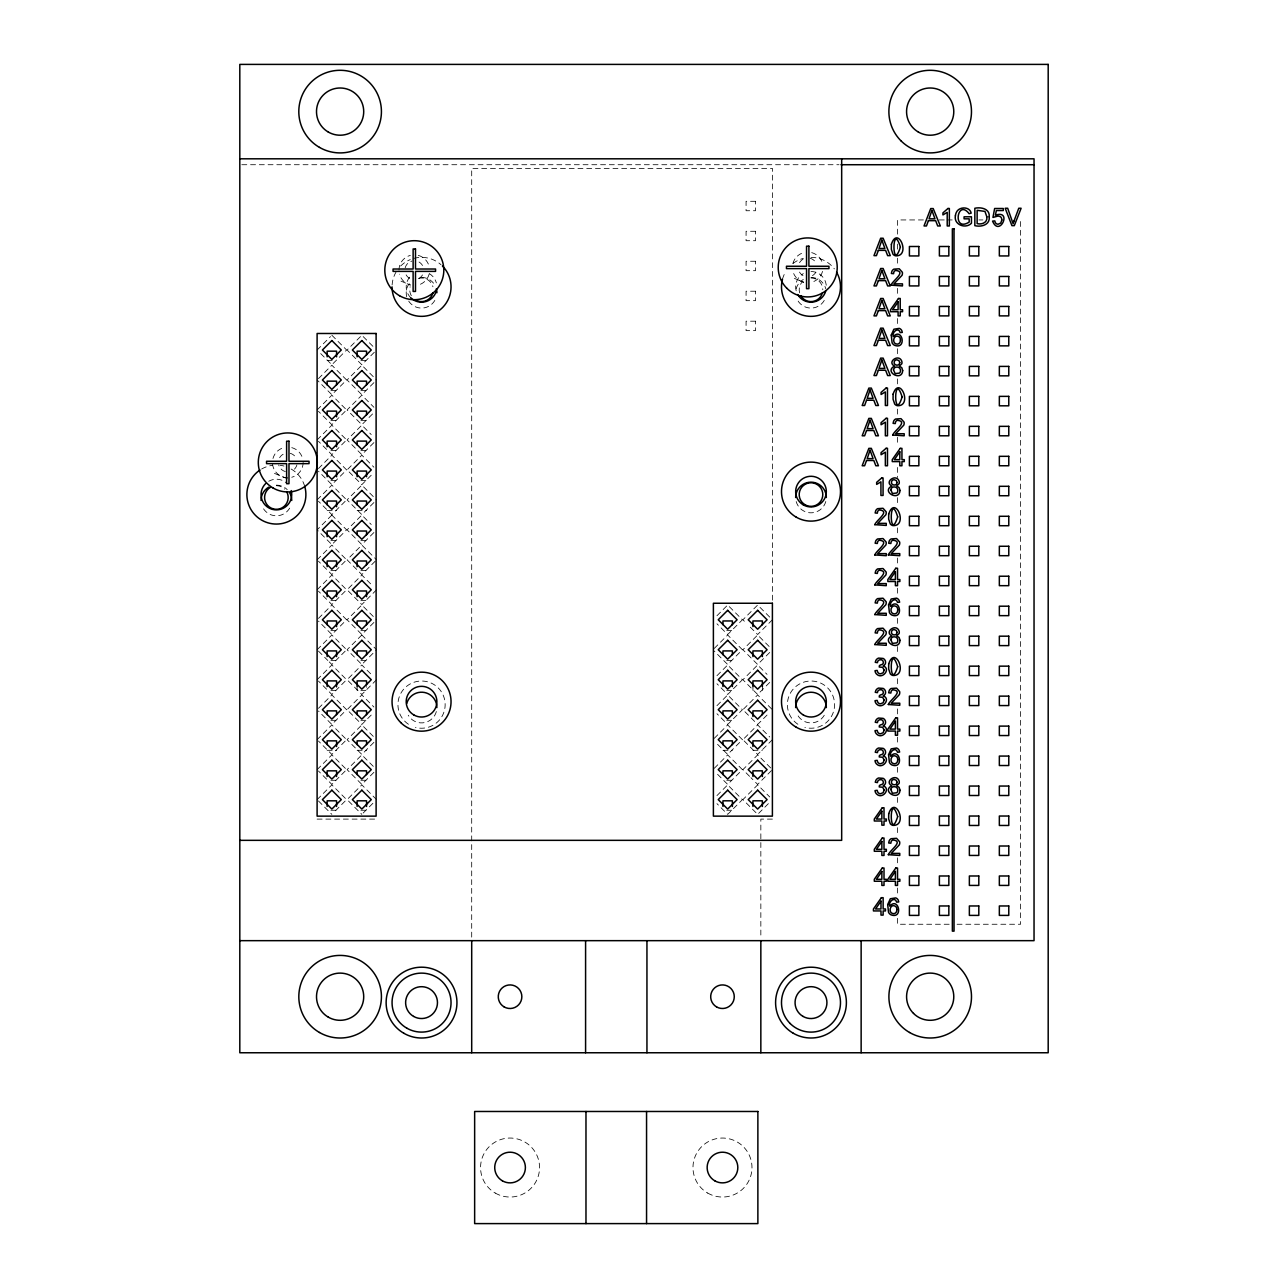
<?xml version="1.0" encoding="UTF-8"?>
<svg xmlns="http://www.w3.org/2000/svg" width="1288" height="1288" viewBox="0 0 1288 1288"><rect width="100%" height="100%" fill="white"/><g stroke="black" fill="none" stroke-linecap="round" stroke-linejoin="round"><path stroke-width="0.75" stroke-dasharray="5 3.75" d="M317.106 349.998L330.517 336.587M318.442 378.624L331.853 365.212L346.601 379.976L331.853 394.724L317.106 379.976M360.495 336.587L347.084 349.998L361.831 364.746L376.579 349.998M317.106 409.938L331.853 395.191L346.601 409.938L331.853 424.702L318.442 411.291M373.906 382.649L361.831 394.724L347.084 379.976L361.831 365.212L376.579 379.976M317.106 439.916L331.853 425.169L346.601 439.916L331.853 454.664L318.442 441.269M372.554 413.963L361.831 424.702L347.084 409.938L361.831 395.191L373.906 407.266M318.442 468.558L331.853 455.147L346.601 469.895L331.853 484.642L318.442 471.231M373.906 442.605L361.831 454.664L347.084 439.916L361.831 425.169L371.218 434.555M317.106 499.873L331.853 485.125L346.601 499.873L331.853 514.62L318.442 501.209M371.218 475.256L361.831 484.642L347.084 469.895L361.831 455.147L373.906 467.206M373.906 502.545L361.831 514.62L347.084 499.873L361.831 485.125L376.579 499.873M317.106 559.829L331.853 545.066L346.601 559.829L331.853 574.577L318.442 561.166M373.906 532.524L361.831 544.599L347.084 529.851L361.831 515.087L371.218 524.49M317.106 589.791L331.853 575.044L346.601 589.791L331.853 604.555L318.442 591.144M375.243 561.166L361.831 574.577L347.084 559.829L361.831 545.066L376.579 559.829M318.442 618.433L331.853 605.022L346.601 619.769L331.853 634.517L318.442 621.122M376.579 589.791L361.831 604.555L347.084 589.791L361.831 575.044L372.554 585.766M317.106 649.748L331.853 635L346.601 649.748L331.853 664.495L329.164 661.823M373.906 622.458L361.831 634.517L347.084 619.769L361.831 605.022L376.579 619.769M317.106 679.726L331.853 664.978L346.601 679.726L331.853 694.474L318.442 681.062M318.442 708.352L331.853 694.94L346.601 709.704L331.853 724.452L318.442 711.04M376.579 679.726L361.831 694.474L347.084 679.726L361.831 664.978L371.218 674.365M317.106 739.682L331.853 724.919L346.601 739.682L331.853 754.43L318.442 741.019M371.218 715.065L361.831 724.452L347.084 709.704L361.831 694.94L373.906 707.015M317.106 769.644L331.853 754.897L346.601 769.644L331.853 784.408L318.442 770.997M373.906 742.355L361.831 754.43L347.084 739.682L361.831 724.919L373.906 736.994M317.106 799.623L331.853 784.875L346.601 799.623L333.19 813.034M373.906 772.333L361.831 784.408L347.084 769.644L361.831 754.897L373.906 766.972M363.168 813.034L375.243 800.959M716.949 615.745L727.672 605.022L742.419 619.769L727.672 634.517L716.949 623.794M714.26 648.411L727.672 635L742.419 649.748L727.672 664.495L714.26 651.084M772.398 619.769L757.65 634.517L748.264 625.131M716.949 675.701L727.672 664.978L742.419 679.726L727.672 694.474L716.949 683.751M769.725 652.436L757.65 664.495L742.902 649.748L757.65 635L769.725 647.059M716.949 705.679L727.672 694.94L742.419 709.704L727.672 724.452L716.949 713.729M769.725 682.399L757.65 694.474L742.902 679.726L757.65 664.978L767.036 674.365M714.26 738.33L727.672 724.919L742.419 739.682L727.672 754.43L716.949 743.691M767.036 715.065L757.65 724.452L742.902 709.704L757.65 694.94L772.398 709.704M714.26 768.308L727.672 754.897L742.419 769.644L727.672 784.408L716.949 773.669M772.398 739.682L757.65 754.43L742.902 739.682L757.65 724.919L769.725 736.994M716.949 795.598L727.672 784.875L742.419 799.623L727.672 814.37L716.949 803.648M768.373 803.648L757.65 814.37L742.902 799.623L757.65 784.875L769.725 796.95M241.806 164.719L839.003 164.719M923.399 219.942L897.607 219.942L897.607 236.042M939.258 219.942L945.215 219.942M947.195 219.942L953.152 219.942M978.928 219.942L982.905 219.942M327.136 360.608L332.803 360.608M360.882 360.608L366.549 360.608M330.903 390.586L336.571 390.586M360.882 390.586L366.549 390.586M330.903 420.564L336.571 420.564M360.882 420.564L366.549 420.564M330.903 450.542L336.571 450.542M360.882 450.542L366.549 450.542M330.903 480.521L336.571 480.521M360.882 480.521L366.549 480.521M327.136 510.499L336.571 510.499M357.114 510.499L366.549 510.499M330.903 540.461L336.571 540.461M360.882 540.461L366.549 540.461M330.903 570.439L336.571 570.439M360.882 570.439L366.549 570.439M330.903 600.417L336.571 600.417M360.882 600.417L366.549 600.417M330.903 630.396L336.571 630.396M360.882 630.396L366.549 630.396M726.722 630.396L732.389 630.396M330.903 660.374L336.571 660.374M360.882 660.374L366.549 660.374M726.722 660.374L732.389 660.374M330.903 690.352L336.571 690.352L336.571 686.568M360.882 690.352L366.549 690.352L366.549 686.568M726.722 690.352L732.389 690.352M330.903 720.314L336.571 720.314M360.882 720.314L366.549 720.314M726.722 720.314L732.389 720.314M327.136 750.292L336.571 750.292M357.114 750.292L366.549 750.292M722.954 750.292L732.389 750.292M752.933 750.292L762.367 750.292M330.903 780.27L336.571 780.27M360.882 780.27L366.549 780.27M726.722 780.27L732.389 780.27M330.903 810.249L336.571 810.249M360.882 810.249L366.549 810.249M726.722 810.249L732.389 810.249M317.106 819.104L376.112 819.104M772.398 819.104L760.838 819.104L760.838 938.662M949.175 924.253L897.607 924.253L897.607 918.215M957.065 924.253L1020.579 924.253L1020.579 219.942M794.406 278.385L803.631 282.201M400.987 281.138L410.421 285.051A15.343 15.343 0 0 1 399.489 274.167M274.473 473.388L289.253 479.506M769.725 617.097L757.65 605.022L742.902 619.769L746.911 623.794M363.168 336.587L375.243 348.646M331.853 335.234L346.601 349.998L331.853 364.746L318.442 351.334M749.6 776.358L742.902 769.644L757.65 754.897L772.398 769.644L757.65 784.408L750.936 777.694M318.442 651.084L327.828 660.47M376.579 799.623L361.831 784.875L347.084 799.623L361.831 814.37M318.442 800.959L331.853 814.37M897.607 244.092L897.607 250.13M897.607 258.18L897.607 266.23M897.607 288.367L897.607 296.417M897.607 318.538L897.607 324.576M897.607 348.726L897.607 356.776M897.607 378.913L897.607 386.964M897.607 409.101L897.607 415.139M897.607 437.276L897.607 445.326M897.607 467.464L897.607 477.51M897.607 497.635L897.607 505.685M897.607 527.822L897.607 535.872M897.607 558.01L897.607 566.06M897.607 588.197L897.607 596.247M897.607 618.385L897.607 626.435M897.607 646.544L897.607 654.594M897.607 678.744L897.607 686.794M897.607 708.931L897.607 714.969M897.607 737.106L897.607 745.156M897.607 767.294L897.607 775.344M897.607 797.465L897.607 805.515M897.607 827.653L897.607 835.703M897.607 857.84L897.607 865.89M897.607 888.028L897.607 896.078M772.398 600.176L772.398 168.374L471.698 168.374L471.698 938.646M762.367 686.568L762.367 690.352M752.933 686.568L752.933 690.352M357.114 686.568L357.114 690.352M429.129 274.167A15.343 15.343 0 0 1 418.278 285.018M398.974 270.19A15.343 15.343 0 0 1 410.341 255.378M418.278 255.378A15.343 15.343 0 0 1 429.129 266.23M422.48 274.924A9.435 9.435 0 0 1 419.035 278.369M409.584 278.369A9.435 9.435 0 0 1 405.189 272.637M405.189 267.759A9.435 9.435 0 0 1 411.87 261.078M419.035 262.011A9.435 9.435 0 0 1 423.43 267.759M822.533 271.398A15.343 15.343 0 0 1 811.682 282.249M803.744 282.249A15.343 15.343 0 0 1 792.893 271.398M792.893 263.46A15.343 15.343 0 0 1 803.744 252.609M811.682 252.609A15.343 15.343 0 0 1 822.533 263.46M815.9 272.154A9.435 9.435 0 0 1 812.438 275.6M803.004 275.6A9.435 9.435 0 0 1 798.592 269.868M799.542 262.704A9.435 9.435 0 0 1 803.004 259.258M810.168 258.308A9.435 9.435 0 0 1 815.9 262.704M303.147 462.44A15.343 15.343 0 0 1 291.764 477.268M287.804 477.784A15.343 15.343 0 0 1 272.46 462.44M272.976 458.48A15.343 15.343 0 0 1 283.827 447.628M291.764 447.628A15.343 15.343 0 0 1 302.616 458.48M296.916 464.888A9.435 9.435 0 0 1 292.521 470.619M285.356 471.569A9.435 9.435 0 0 1 278.675 464.888M279.625 457.723A9.435 9.435 0 0 1 285.356 453.328M290.235 453.328A9.435 9.435 0 0 1 295.966 457.723M824.272 715.243A15.343 15.343 0 0 1 797.707 715.243M825.801 501.483A15.343 15.343 0 0 1 796.177 501.483M824.272 300.426A15.343 15.343 0 0 1 797.707 300.426M796.177 288.786A15.343 15.343 0 0 1 803.326 279.464M810.989 277.419A15.343 15.343 0 0 1 825.801 288.786M436.358 711.539A15.343 15.343 0 0 1 408.264 715.243M434.829 300.426A15.343 15.343 0 0 1 408.264 300.426M406.718 296.723A15.343 15.343 0 0 1 410.695 281.911M421.546 277.419A15.343 15.343 0 0 1 434.829 285.083M289.671 508.132A15.343 15.343 0 0 1 263.106 508.132M276.389 485.125A15.343 15.343 0 0 1 287.24 489.617M276.389 485.705A11.801 11.801 0 0 1 284.728 489.166M411.323 295.709A11.801 11.801 0 0 1 410.148 286.757M418.487 278.401A11.801 11.801 0 0 1 432.945 286.757M799.59 292.859A11.801 11.801 0 0 1 802.649 281.46M810.989 277.999A11.801 11.801 0 0 1 822.791 289.8M797.884 724.259A23.603 23.603 0 0 1 798.302 684.717A23.603 23.603 0 0 1 834.318 701.026A23.603 23.603 0 0 1 804.887 727.43M408.441 724.259A23.603 23.603 0 0 1 408.86 684.717A23.603 23.603 0 0 1 444.875 701.026A23.603 23.603 0 0 1 415.428 727.43M392.099 284.938A29.511 29.511 0 0 1 395.996 272.106M400.681 265.988A29.511 29.511 0 0 1 410.26 259.596M413.915 258.357A29.511 29.511 0 0 1 441.011 264.684M261.641 469.009A29.511 29.511 0 0 1 272.541 465.306M280.237 465.306A29.511 29.511 0 0 1 284.02 466.063M291.136 469.009A29.511 29.511 0 0 1 304.886 486.928M782.492 279.222A29.511 29.511 0 0 1 785.439 272.106M793.022 263.444A29.511 29.511 0 0 1 803.358 258.357M810.989 257.358A29.511 29.511 0 0 1 834.399 268.902M796.177 290.83A15.343 15.343 0 0 1 803.326 273.571M810.989 271.51A15.343 15.343 0 0 1 826.333 286.854M268.709 481.277A15.343 15.343 0 0 1 287.24 483.708M410.695 297.705A15.343 15.343 0 0 1 410.695 276.002M429.21 273.571A15.343 15.343 0 0 1 436.358 282.893M331.853 515.087L317.106 529.851L331.853 544.599L346.601 529.851L331.853 515.087M361.831 635L347.084 649.748L361.831 664.495L376.579 649.748L361.831 635M755.525 201.298L746.074 201.298L746.074 210.733L755.525 210.733L755.525 201.298M755.525 231.277L746.074 231.277L746.074 240.711L755.525 240.711L755.525 231.277M755.525 261.255L746.074 261.255L746.074 270.689L755.525 270.689L755.525 261.255M755.525 291.217L746.074 291.217L746.074 300.668L755.525 300.668L755.525 291.217M755.525 321.195L746.074 321.195L746.074 330.646L755.525 330.646L755.525 321.195M707.724 1193.091A29.511 29.511 0 0 0 751.983 1167.54A29.511 29.511 0 0 0 707.724 1141.989A29.511 29.511 0 0 0 707.724 1193.091M495.3 1193.091A29.511 29.511 0 0 0 539.559 1167.54A29.511 29.511 0 0 0 495.3 1141.989A29.511 29.511 0 0 0 495.3 1193.091"/><path stroke-width="1.5" d="M239.809 158.81L1034.039 158.81L1034.039 940.659L239.809 940.659M841 164.719L1034.039 164.719M239.809 840.34L841.676 840.34L841.676 158.81M861.141 940.659L861.141 1052.763M762.367 624.728L762.367 620.961L752.933 620.961L752.933 626.612M762.367 656.59L762.367 650.923L752.933 650.923L752.933 656.59M762.367 686.568L762.367 680.901L752.933 680.901L752.933 686.568M762.367 714.663L762.367 710.879L752.933 710.879L752.933 716.547M762.367 744.625L762.367 740.858L752.933 740.858L752.933 746.525M762.367 776.503L762.367 770.836L752.933 770.836L752.933 776.503M762.367 806.465L762.367 800.814L752.933 800.814L752.933 806.465M760.838 940.659L760.838 1052.763M732.389 624.728L732.389 620.961L722.954 620.961L722.954 624.728M732.389 654.707L732.389 650.923L722.954 650.923L722.954 654.707M732.389 686.568L732.389 680.901L722.954 680.901L722.954 686.568M732.389 714.663L732.389 710.879L722.954 710.879L722.954 714.663M732.389 744.625L732.389 740.858L722.954 740.858L722.954 744.625M732.389 774.603L732.389 770.836L722.954 770.836L722.954 774.603M732.389 806.465L732.389 800.814L722.954 800.814L722.954 806.465M646.946 940.659L646.946 1052.763M646.56 1111.48L646.56 1223.6M585.976 1111.48L585.976 1223.6M585.589 940.659L585.589 1052.763M471.698 940.659L471.698 1052.763M366.549 354.957L366.549 351.173L357.114 351.173L357.114 356.84M366.549 384.919L366.549 381.151L357.114 381.151L357.114 384.919M366.549 414.897L366.549 411.13L357.114 411.13L357.114 414.897M366.549 444.875L366.549 441.108L357.114 441.108L357.114 444.875M366.549 476.737L366.549 471.07L357.114 471.07L357.114 476.737M366.549 504.832L366.549 501.048L357.114 501.048L357.114 504.832M366.549 534.81L366.549 531.026L357.114 531.026L357.114 534.81M366.549 564.772L366.549 561.005L357.114 561.005L357.114 566.672M366.549 596.65L366.549 590.983L357.114 590.983L357.114 596.65M366.549 624.728L366.549 620.961L357.114 620.961L357.114 624.728M366.549 654.707L366.549 650.923L357.114 650.923L357.114 654.707M366.549 684.685L366.549 680.901L357.114 680.901L357.114 686.568M366.549 714.663L366.549 710.879L357.114 710.879L357.114 714.663M366.549 744.625L366.549 740.858L357.114 740.858L357.114 744.625M366.549 774.603L366.549 770.836L357.114 770.836L357.114 774.603M366.549 806.465L366.549 800.814L357.114 800.814L357.114 806.465M336.571 356.84L336.571 351.173L327.136 351.173L327.136 356.84M336.571 384.919L336.571 381.151L327.136 381.151L327.136 384.919M336.571 416.797L336.571 411.13L327.136 411.13L327.136 414.897M336.571 446.759L336.571 441.108L327.136 441.108L327.136 446.759M336.571 476.737L336.571 471.07L327.136 471.07L327.136 476.737M336.571 506.715L336.571 501.048L327.136 501.048L327.136 504.832M336.571 536.694L336.571 531.026L327.136 531.026L327.136 536.694M336.571 566.672L336.571 561.005L327.136 561.005L327.136 566.672M336.571 596.65L336.571 590.983L327.136 590.983L327.136 596.65M336.571 626.612L336.571 620.961L327.136 620.961L327.136 624.728M336.571 656.59L336.571 650.923L327.136 650.923L327.136 656.59M336.571 686.568L336.571 680.901L327.136 680.901L327.136 686.568M336.571 714.663L336.571 710.879L327.136 710.879L327.136 714.663M336.571 746.525L336.571 740.858L327.136 740.858L327.136 744.625M336.571 776.503L336.571 770.836L327.136 770.836L327.136 776.503M336.571 806.465L336.571 800.814L327.136 800.814L327.136 806.465M795.646 707.579A15.343 15.343 0 0 1 810.989 692.236A15.343 15.343 0 0 1 826.333 707.579M795.646 497.506A15.343 15.343 0 0 1 810.989 482.163A15.343 15.343 0 0 1 826.333 497.506M406.718 703.602A15.343 15.343 0 0 1 436.89 707.579M436.358 288.786A15.343 15.343 0 0 1 436.89 292.762M261.045 500.469A15.343 15.343 0 0 1 268.709 487.17M289.671 492.789A15.343 15.343 0 0 1 291.732 500.469M286.612 491.614A11.801 11.801 0 0 1 282.281 507.73A11.801 11.801 0 0 1 266.165 503.415A11.801 11.801 0 0 1 270.48 487.283M432.945 292.859A11.801 11.801 0 0 1 415.638 300.024M822.388 292.859A11.801 11.801 0 0 1 800.766 295.709M442.412 265.988A29.511 29.511 0 0 1 432.832 314.111A29.511 29.511 0 0 1 392.035 286.854M304.886 486.928A29.511 29.511 0 0 1 287.079 522.059A29.511 29.511 0 0 1 250.21 508.18A29.511 29.511 0 0 1 259.999 470.023M836.54 272.106A29.511 29.511 0 0 1 814.837 316.107A29.511 29.511 0 0 1 782.492 279.222M291.201 490.583A15.343 15.343 0 0 1 272.412 509.372A15.343 15.343 0 0 1 265.537 483.708M825.801 290.83A15.343 15.343 0 0 1 797.707 294.533M436.358 290.83A15.343 15.343 0 0 1 410.695 297.705M900.393 247.054C891.795 274.376 891.86 219.733 900.393 247.054M897.688 516.842C889.106 544.148 889.171 489.504 897.688 516.842M902.115 396.929C893.518 424.251 893.582 369.608 902.115 396.929M897.688 666.701C889.106 694.023 889.171 639.363 897.688 666.701M897.688 816.592C889.106 843.914 889.171 789.254 897.688 816.592M891.264 335.073L892.085 342.753A5.522 5.522 0 0 0 894.758 345.377C907.058 349.692 902.276 326.846 893.26 336.587C891.602 332.111 898.589 326.621 900.199 332.594L902.325 332.417L901.793 330.613A4.411 4.411 0 0 0 899.249 328.376L893.888 329.213L891.264 335.073M888.559 604.845L889.396 612.541A5.522 5.522 0 0 0 892.069 615.149C904.369 619.48 899.588 596.634 890.572 606.374C888.913 601.882 895.901 596.392 897.511 602.365L899.636 602.204L899.105 600.385A4.411 4.411 0 0 0 896.561 598.163L891.199 598.984L888.559 604.845M888.559 754.72L889.396 762.399A5.522 5.522 0 0 0 892.069 765.024C904.369 769.339 899.588 746.493 890.572 756.233C888.913 751.741 895.901 746.251 897.511 752.24L899.636 752.063L899.105 750.26A4.411 4.411 0 0 0 896.561 748.022L891.199 748.859L888.559 754.72M887.69 904.611L888.527 912.29A5.522 5.522 0 0 0 891.183 914.899C903.5 919.23 898.718 896.384 889.702 906.124C888.028 901.632 895.031 896.142 896.625 902.131L898.75 901.954L898.235 900.151A4.411 4.411 0 0 0 895.691 897.913L890.314 898.75L887.69 904.611M955.406 215.788C953.587 224.692 965.549 229.312 971.442 223.243L971.442 216.787L964.068 216.803L964.068 218.831L969.188 218.831L969.188 222.083C952.106 232.935 957.113 198.03 969.107 213.695L971.184 213.132C969.8 206.305 958.98 206.402 956.404 212.295A10.61 10.61 0 0 0 955.406 215.788M891.393 244.269L891.344 249.341L892.954 254.138A4.605 4.605 0 0 0 895.724 255.829C911.292 256.473 897.833 224.659 891.393 244.269M893.115 394.144L893.067 399.216L894.677 404.013A4.605 4.605 0 0 0 897.446 405.704C913.015 406.348 899.555 374.534 893.115 394.144M888.704 514.057L888.656 519.112L890.266 523.91A4.605 4.605 0 0 0 893.019 525.601C908.587 526.245 895.144 494.431 888.704 514.057M888.704 663.916L888.656 668.987L890.266 673.769A4.605 4.605 0 0 0 893.019 675.476C908.587 676.12 895.144 644.306 888.704 663.916M888.704 813.807L888.656 818.878L890.266 823.66A4.605 4.605 0 0 0 893.019 825.366C908.587 826.01 895.144 794.197 888.704 813.807M986.85 216.835C987.751 222.583 981.859 224.853 977.141 223.613L977.141 210.314L984.966 211.409L986.85 216.835M989.216 216.867C990.182 224.949 981.118 227.268 974.839 225.658L974.839 208.254C981.005 206.853 990.102 208.737 989.216 216.867M874.794 524.667L886.257 525.424L886.257 523.363L877.708 523.363L885.806 514.83A5.216 5.216 0 0 0 886.128 511.787L883.037 508.293L877.643 508.663A4.572 4.572 0 0 0 875.679 510.805L875.148 512.978L877.337 513.204L877.579 511.739A2.995 2.995 0 0 1 879.366 509.935C890.652 511.062 876.532 519.966 874.794 524.667M891.006 285.147L902.469 285.92L902.469 283.859L893.936 283.859L902.019 275.326A5.216 5.216 0 0 0 902.357 272.283L899.265 268.789L893.856 269.16A4.572 4.572 0 0 0 891.908 271.301L891.36 273.475L893.566 273.7L893.808 272.235A2.995 2.995 0 0 1 895.579 270.432C906.881 271.559 892.761 280.462 891.006 285.147M874.794 554.935L886.257 555.692L886.257 553.631L877.708 553.631L885.806 545.098A5.216 5.216 0 0 0 886.128 542.055L883.037 538.561L877.643 538.947A4.572 4.572 0 0 0 875.679 541.089L875.148 543.246L877.337 543.472L877.579 542.006A2.995 2.995 0 0 1 879.366 540.219C890.652 541.346 876.532 550.25 874.794 554.935M874.794 584.913L886.257 585.67L886.257 583.609L877.708 583.609L885.806 575.076A5.216 5.216 0 0 0 886.128 572.033L883.037 568.539L877.643 568.91A4.572 4.572 0 0 0 875.679 571.067L875.148 573.224L877.337 573.45L877.579 571.985A2.995 2.995 0 0 1 879.366 570.198C890.652 571.309 876.532 580.212 874.794 584.913M874.794 614.585L886.257 615.342L886.257 613.297L877.708 613.297L885.806 604.748A5.216 5.216 0 0 0 886.128 601.721L883.037 598.212L877.643 598.598A4.572 4.572 0 0 0 875.679 600.739L875.148 602.897L877.337 603.122L877.579 601.673A2.995 2.995 0 0 1 879.366 599.87C890.652 600.997 876.532 609.9 874.794 614.585M874.794 644.564L886.257 645.32L886.257 643.259L877.708 643.259L885.806 634.726A5.216 5.216 0 0 0 886.128 631.684L883.037 628.19L877.643 628.576A4.572 4.572 0 0 0 875.679 630.718L875.148 632.875L877.337 633.1L877.579 631.651A2.995 2.995 0 0 1 879.366 629.848C890.652 630.975 876.532 639.878 874.794 644.564M892.729 435.038L904.192 435.795L904.192 433.734L895.659 433.734L903.741 425.201A5.216 5.216 0 0 0 904.079 422.158L900.988 418.664L895.579 419.035A4.572 4.572 0 0 0 893.63 421.176L893.083 423.35L895.289 423.575L895.53 422.11A2.995 2.995 0 0 1 897.301 420.307C908.604 421.434 894.468 430.337 892.729 435.038M888.318 554.935L899.765 555.692L899.765 553.631L891.232 553.631L899.314 545.098A5.216 5.216 0 0 0 899.652 542.055L896.561 538.561L891.167 538.947A4.572 4.572 0 0 0 889.203 541.089L888.672 543.246L890.861 543.472L891.103 542.006A2.995 2.995 0 0 1 892.89 540.219C904.176 541.346 890.056 550.25 888.318 554.935M888.318 704.504L899.765 705.261L899.765 703.2L891.232 703.2L899.314 694.667A5.216 5.216 0 0 0 899.652 691.624L896.561 688.13L891.167 688.5A4.572 4.572 0 0 0 889.203 690.658L888.672 692.815L890.861 693.041L891.103 691.576A2.995 2.995 0 0 1 892.89 689.788C904.176 690.915 890.056 699.819 888.318 704.504M888.318 854.685L899.765 855.441L899.765 853.397L891.232 853.397L899.314 844.864A5.216 5.216 0 0 0 899.652 841.821L896.561 838.311L891.167 838.697A4.572 4.572 0 0 0 889.203 840.839L888.672 842.996L890.861 843.221L891.103 841.772A2.995 2.995 0 0 1 892.89 839.969C904.176 841.096 890.056 850 888.318 854.685M900.457 340.048L900.199 341.723A3.606 3.606 0 0 1 898.96 343.494A2.914 2.914 0 0 1 897.156 344.105C891.199 343.912 893.647 333.431 898.976 336.748A3.381 3.381 0 0 1 900.215 338.438L900.457 340.048M897.752 609.82L897.511 611.51A3.606 3.606 0 0 1 896.271 613.265A2.914 2.914 0 0 1 894.452 613.877C888.511 613.7 890.942 603.203 896.287 606.519A3.381 3.381 0 0 1 897.511 608.21L897.752 609.82M897.752 759.695L897.511 761.369A3.606 3.606 0 0 1 896.271 763.14A2.914 2.914 0 0 1 894.452 763.752C888.511 763.559 890.942 753.078 896.287 756.394A3.381 3.381 0 0 1 897.511 758.085L897.752 759.695M896.883 909.586L896.641 911.26A3.606 3.606 0 0 1 895.402 913.031A2.914 2.914 0 0 1 893.582 913.643C887.641 913.45 890.072 902.969 895.402 906.285A3.381 3.381 0 0 1 896.641 907.96L896.883 909.586M1001.839 219.958L1000.776 223.033L998.168 224.209A3.139 3.139 0 0 1 995.221 222.357L994.819 220.908L992.565 221.101C999.488 237.813 1012.706 209.252 995.415 215.209L996.349 210.54L1003.288 210.54L1003.288 208.495L994.642 208.495L992.951 217.431L998.12 216.014L1000.261 216.609A3.413 3.413 0 0 1 1001.581 218.316L1001.839 219.958M893.47 369.801L895.128 373.617L899.507 373.101A3.268 3.268 0 0 0 900.441 371.314L900.425 369.849A3.333 3.333 0 0 0 899.475 368.046A3.413 3.413 0 0 0 897.639 367.096L896.174 367.096A3.3 3.3 0 0 0 893.47 369.801M890.781 489.698L892.439 493.513L896.802 492.998A3.268 3.268 0 0 0 897.736 491.211L897.736 489.762A3.333 3.333 0 0 0 896.77 487.943A3.413 3.413 0 0 0 894.951 486.993L893.486 486.993A3.284 3.284 0 0 0 891.699 487.927A3.3 3.3 0 0 0 890.781 489.698M890.781 639.589L892.439 643.388L896.802 642.873A3.268 3.268 0 0 0 897.736 641.102L897.736 639.637A3.333 3.333 0 0 0 896.77 637.818A3.413 3.413 0 0 0 894.951 636.868L893.486 636.868A3.284 3.284 0 0 0 891.699 637.802A3.3 3.3 0 0 0 890.781 639.589M890.781 789.447L892.439 793.263L896.802 792.748A3.268 3.268 0 0 0 897.736 790.961L897.736 789.496A3.333 3.333 0 0 0 896.77 787.676A3.413 3.413 0 0 0 894.951 786.743L893.486 786.743A3.284 3.284 0 0 0 891.699 787.676A3.3 3.3 0 0 0 890.781 789.447M884.164 670.195L883.117 672.787L880.573 673.817A3.091 3.091 0 0 1 877.659 671.966L877.16 670.404L875.035 670.694L875.212 671.724A5.136 5.136 0 0 0 876.758 674.236C882.296 679.822 891.328 668.842 883.182 665.864L884.212 665.22A3.671 3.671 0 0 0 885.581 662.338L885.42 661.179A4.411 4.411 0 0 0 883.101 658.426L878.577 658.104A4.798 4.798 0 0 0 875.888 660.406L875.244 662.322L877.386 662.692C877.257 659.005 883.343 658.458 883.375 662.29C883.858 665.719 878.416 663.867 879.237 667.039L882.683 667.345L884.164 670.195M884.164 700.173L883.117 702.749L880.573 703.795A3.091 3.091 0 0 1 877.659 701.944L877.16 700.382L875.035 700.672L875.212 701.702A5.136 5.136 0 0 0 876.758 704.198C882.296 709.801 891.328 698.821 883.182 695.826L884.212 695.198A3.671 3.671 0 0 0 885.581 692.3L885.42 691.157A4.411 4.411 0 0 0 883.101 688.404L878.577 688.082A4.798 4.798 0 0 0 875.888 690.384L875.244 692.3L877.386 692.67C877.257 688.983 883.343 688.42 883.375 692.252C883.858 695.681 878.416 693.83 879.237 697.017L882.683 697.323L884.164 700.173M884.164 730.135L883.117 732.727L880.573 733.774A3.091 3.091 0 0 1 877.659 731.922L877.16 730.36L875.035 730.634L875.212 731.681A5.136 5.136 0 0 0 876.758 734.176C882.296 739.779 891.328 728.783 883.182 725.804L884.212 725.16A3.671 3.671 0 0 0 885.581 722.278L885.42 721.135A4.411 4.411 0 0 0 883.101 718.366L878.577 718.06A4.798 4.798 0 0 0 875.888 720.362L875.244 722.278L877.386 722.649C877.257 718.962 883.343 718.398 883.375 722.23C883.858 725.659 878.416 723.808 879.237 726.996L882.683 727.301L884.164 730.135M884.164 760.113L883.117 762.705L880.573 763.752A3.091 3.091 0 0 1 877.659 761.9L877.16 760.339L875.035 760.612L875.212 761.659A5.136 5.136 0 0 0 876.758 764.154C882.296 769.741 891.328 758.761 883.182 755.782L884.212 755.138A3.671 3.671 0 0 0 885.581 752.256L885.42 751.097A4.411 4.411 0 0 0 883.101 748.344L878.577 748.022A4.798 4.798 0 0 0 875.888 750.341L875.244 752.24L877.386 752.627C877.257 748.924 883.343 748.376 883.375 752.208C883.858 755.637 878.416 753.786 879.237 756.974L882.683 757.28L884.164 760.113M884.164 790.091L883.117 792.684L880.573 793.73A3.091 3.091 0 0 1 877.659 791.862L877.16 790.301L875.035 790.591L875.212 791.621A5.136 5.136 0 0 0 876.758 794.133C882.296 799.719 891.328 788.739 883.182 785.761L884.212 785.116A3.671 3.671 0 0 0 885.581 782.235L885.42 781.075A4.411 4.411 0 0 0 883.101 778.322L878.577 778A4.798 4.798 0 0 0 875.888 780.319L875.244 782.219L877.386 782.605C877.257 778.902 883.343 778.355 883.375 782.186C883.858 785.616 878.416 783.764 879.237 786.952L882.683 787.242L884.164 790.091M902.679 370.574C902.019 381.956 883.552 371.701 894.532 366.098C886.611 362.073 898.589 353.524 901.616 360.849A4.395 4.395 0 0 1 901.809 363.747L899.41 366.098L901.841 367.788L902.679 370.574M899.99 490.47C899.33 501.869 880.863 491.614 891.827 486.011C883.906 481.986 895.901 473.421 898.927 480.762A4.395 4.395 0 0 1 899.121 483.644L896.706 486.011L899.153 487.685L899.99 490.47M899.99 640.345C899.33 651.744 880.863 641.488 891.827 635.886C883.906 631.861 895.901 623.295 898.927 630.637A4.395 4.395 0 0 1 899.121 633.519L896.706 635.886L899.153 637.576L899.99 640.345M899.99 790.204C899.33 801.603 880.863 791.347 891.827 785.744C883.906 781.719 895.901 773.17 898.927 780.496A4.395 4.395 0 0 1 899.121 783.394L896.706 785.744L899.153 787.435L899.99 790.204M899.765 362.604C899.749 366.822 892.616 365.438 894.307 361.461A2.801 2.801 0 0 1 896.931 359.819L898.96 360.624L899.765 362.604M897.076 482.501C897.06 486.719 889.928 485.334 891.602 481.374A2.801 2.801 0 0 1 894.242 479.732L896.271 480.521L897.076 482.501M897.076 632.376C897.06 636.61 889.928 635.209 891.602 631.249A2.801 2.801 0 0 1 894.242 629.607L896.271 630.396L897.076 632.376M897.076 782.251C897.06 786.469 889.928 785.084 891.602 781.108A2.801 2.801 0 0 1 894.242 779.465L896.271 780.27L897.076 782.251M881.845 240.067L878.996 248.487L884.888 248.487L881.845 240.067M881.845 270.335L878.996 278.772L884.888 278.772L881.845 270.335M881.845 300.313L878.996 308.734L884.888 308.734L881.845 300.313M881.845 329.986L878.996 338.422L884.888 338.422L881.845 329.986M870.044 389.942L867.194 398.362L873.087 398.362L870.044 389.942M881.845 359.964L878.996 368.4L884.888 368.4L881.845 359.964M870.044 420.21L867.194 428.646L873.087 428.646L870.044 420.21M870.044 450.188L867.194 458.625L873.087 458.625L870.044 450.188M931.9 210.379L929.05 218.815L934.959 218.815L931.9 210.379M1014.059 220.908L1013.125 223.758L1007.683 208.254L1005.187 208.254L1011.933 225.658L1014.3 225.658L1021.11 208.254L1018.76 208.254L1014.059 220.908M878.336 250.371L876.42 255.636L873.972 255.636L880.654 238.232L883.133 238.232L890.266 255.636L887.641 255.636L885.613 250.371L878.336 250.371M878.336 280.639L876.42 285.92L873.972 285.92L880.654 268.5L883.133 268.5L890.266 285.92L887.641 285.92L885.613 280.639L878.336 280.639M878.336 310.617L876.42 315.882L873.972 315.882L880.654 298.478L883.133 298.478L890.266 315.882L887.641 315.882L885.613 310.617L878.336 310.617M878.336 340.29L876.42 345.57L873.972 345.57L880.654 328.166L883.133 328.166L890.266 345.57L887.641 345.57L885.613 340.29L878.336 340.29M928.39 220.683L926.475 225.964L924.027 225.964L930.725 208.559L933.204 208.559L940.321 225.964L937.696 225.964L935.668 220.683L928.39 220.683M866.534 400.246L864.618 405.511L862.171 405.511L868.853 388.107L871.332 388.107L878.464 405.511L875.84 405.511L873.811 400.246L866.534 400.246M878.336 370.268L876.42 375.549L873.972 375.549L880.654 358.128L883.133 358.128L890.266 375.549L887.641 375.549L885.613 370.268L878.336 370.268M866.534 430.514L864.618 435.795L862.171 435.795L868.853 418.391L871.332 418.391L878.464 435.795L875.84 435.795L873.811 430.514L866.534 430.514M866.534 460.492L864.618 465.757L862.171 465.757L868.853 448.353L871.332 448.353L878.464 465.757L875.84 465.757L873.811 460.492L866.534 460.492M947.968 208.479L942.929 212.858L942.929 214.919L947.211 212.343L947.211 225.964L949.353 225.964L949.353 208.479L947.968 208.479M886.112 388.042L881.073 392.405L881.073 394.482L885.355 391.906L885.355 405.511L887.48 405.511L887.48 388.042L886.112 388.042M886.112 418.31L881.073 422.689L881.073 424.75L885.355 422.174L885.355 435.795L887.48 435.795L887.48 418.31L886.112 418.31M886.112 448.288L881.073 452.651L881.073 454.728L885.355 452.152L885.355 465.757L887.48 465.757L887.48 448.288L886.112 448.288M881.684 477.961L876.661 482.34L876.661 484.401L880.928 481.825L880.928 495.445L883.069 495.445L883.069 477.961L881.684 477.961M898.09 301.907L892.632 309.764L898.09 309.764L898.09 301.907M899.813 451.798L894.355 459.639L899.813 459.639L899.813 451.798M895.385 571.695L889.944 579.536L895.385 579.536L895.385 571.695M895.385 721.264L889.944 729.105L895.385 729.105L895.385 721.264M881.861 811.199L876.42 819.055L881.861 819.055L881.861 811.199M881.861 841.466L876.42 849.323L881.861 849.323L881.861 841.466M881.861 871.445L876.42 879.302L881.861 879.302L881.861 871.445M895.385 871.445L889.944 879.302L895.385 879.302L895.385 871.445M880.992 901.133L875.55 908.974L880.992 908.974L880.992 901.133M898.477 298.478L890.539 309.764L890.539 311.712L898.09 311.712L898.09 315.882L900.231 315.882L900.231 311.712L902.582 311.712L902.582 309.764L900.231 309.764L900.231 298.478L898.477 298.478M900.199 448.353L892.262 459.639L892.262 461.603L899.813 461.603L899.813 465.757L901.938 465.757L901.938 461.603L904.289 461.603L904.289 459.639L901.938 459.639L901.938 448.353L900.199 448.353M895.788 568.266L887.835 579.536L887.835 581.5L895.385 581.5L895.385 585.67L897.527 585.67L897.527 581.5L899.877 581.5L899.877 579.536L897.527 579.536L897.527 568.266L895.788 568.266M895.788 717.835L887.835 729.105L887.835 731.069L895.385 731.069L895.385 735.239L897.527 735.239L897.527 731.069L899.877 731.069L899.877 729.105L897.527 729.105L897.527 717.835L895.788 717.835M882.264 807.769L874.31 819.055L874.31 821.003L881.861 821.003L881.861 825.173L884.003 825.173L884.003 821.003L886.353 821.003L886.353 819.055L884.003 819.055L884.003 807.769L882.264 807.769M882.264 838.037L874.31 849.323L874.31 851.271L881.861 851.271L881.861 855.441L884.003 855.441L884.003 851.271L886.353 851.271L886.353 849.323L884.003 849.323L884.003 838.037L882.264 838.037M882.264 868.015L874.31 879.302L874.31 881.25L881.861 881.25L881.861 885.42L884.003 885.42L884.003 881.25L886.353 881.25L886.353 879.302L884.003 879.302L884.003 868.015L882.264 868.015M895.788 868.015L887.835 879.302L887.835 881.25L895.385 881.25L895.385 885.42L897.527 885.42L897.527 881.25L899.877 881.25L899.877 879.302L897.527 879.302L897.527 868.015L895.788 868.015M881.378 897.688L873.441 908.974L873.441 910.938L880.992 910.938L880.992 915.108L883.133 915.108L883.133 910.938L885.484 910.938L885.484 908.974L883.133 908.974L883.133 897.688L881.378 897.688M331.853 340.547L322.419 349.998L331.853 359.433L341.288 349.998L331.853 340.547M331.853 370.525L322.419 379.976L331.853 389.411L341.288 379.976L331.853 370.525M361.831 340.547L352.381 349.998L361.831 359.433L371.266 349.998L361.831 340.547M331.853 400.504L322.419 409.938L331.853 419.389L341.288 409.938L331.853 400.504M361.831 370.525L352.381 379.976L361.831 389.411L371.266 379.976L361.831 370.525M331.853 430.482L322.419 439.916L331.853 449.367L341.288 439.916L331.853 430.482M361.831 400.504L352.381 409.938L361.831 419.389L371.266 409.938L361.831 400.504M331.853 460.46L322.419 469.895L331.853 479.329L341.288 469.895L331.853 460.46M361.831 430.482L352.381 439.916L361.831 449.367L371.266 439.916L361.831 430.482M331.853 490.422L322.419 499.873L331.853 509.307L341.288 499.873L331.853 490.422M361.831 460.46L352.381 469.895L361.831 479.329L371.266 469.895L361.831 460.46M331.853 520.4L322.419 529.851L331.853 539.286L341.288 529.851L331.853 520.4M361.831 490.422L352.381 499.873L361.831 509.307L371.266 499.873L361.831 490.422M331.853 550.379L322.419 559.829L331.853 569.264L341.288 559.829L331.853 550.379M361.831 520.4L352.381 529.851L361.831 539.286L371.266 529.851L361.831 520.4M331.853 580.357L322.419 589.791L331.853 599.242L341.288 589.791L331.853 580.357M361.831 550.379L352.381 559.829L361.831 569.264L371.266 559.829L361.831 550.379M331.853 610.335L322.419 619.769L331.853 629.22L341.288 619.769L331.853 610.335M361.831 580.357L352.381 589.791L361.831 599.242L371.266 589.791L361.831 580.357M331.853 640.313L322.419 649.748L331.853 659.182L341.288 649.748L331.853 640.313M361.831 610.335L352.381 619.769L361.831 629.22L371.266 619.769L361.831 610.335M331.853 670.275L322.419 679.726L331.853 689.161L341.288 679.726L331.853 670.275M361.831 640.313L352.381 649.748L361.831 659.182L371.266 649.748L361.831 640.313M331.853 700.253L322.419 709.704L331.853 719.139L341.288 709.704L331.853 700.253M361.831 670.275L352.381 679.726L361.831 689.161L371.266 679.726L361.831 670.275M331.853 730.232L322.419 739.682L331.853 749.117L341.288 739.682L331.853 730.232M361.831 700.253L352.381 709.704L361.831 719.139L371.266 709.704L361.831 700.253M331.853 760.21L322.419 769.644L331.853 779.095L341.288 769.644L331.853 760.21M361.831 730.232L352.381 739.682L361.831 749.117L371.266 739.682L361.831 730.232M331.853 790.188L322.419 799.623L331.853 809.073L341.288 799.623L331.853 790.188M361.831 760.21L352.381 769.644L361.831 779.095L371.266 769.644L361.831 760.21M361.831 790.188L352.381 799.623L361.831 809.073L371.266 799.623L361.831 790.188M727.672 610.335L718.237 619.769L727.672 629.22L737.106 619.769L727.672 610.335M727.672 640.313L718.237 649.748L727.672 659.182L737.106 649.748L727.672 640.313M757.65 610.335L748.199 619.769L757.65 629.22L767.085 619.769L757.65 610.335M727.672 670.275L718.237 679.726L727.672 689.161L737.106 679.726L727.672 670.275M757.65 640.313L748.199 649.748L757.65 659.182L767.085 649.748L757.65 640.313M727.672 700.253L718.237 709.704L727.672 719.139L737.106 709.704L727.672 700.253M757.65 670.275L748.199 679.726L757.65 689.161L767.085 679.726L757.65 670.275M727.672 730.232L718.237 739.682L727.672 749.117L737.106 739.682L727.672 730.232M757.65 700.253L748.199 709.704L757.65 719.139L767.085 709.704L757.65 700.253M727.672 760.21L718.237 769.644L727.672 779.095L737.106 769.644L727.672 760.21M757.65 730.232L748.199 739.682L757.65 749.117L767.085 739.682L757.65 730.232M727.672 790.188L718.237 799.623L727.672 809.073L737.106 799.623L727.672 790.188M757.65 760.21L748.199 769.644L757.65 779.095L767.085 769.644L757.65 760.21M757.65 790.188L748.199 799.623L757.65 809.073L767.085 799.623L757.65 790.188M1048.19 64.4L239.809 64.4L239.809 1052.763L1048.19 1052.763L1048.19 64.4M954.038 228.797L952.363 228.797L952.363 931.144L954.038 931.144L954.038 228.797M808.896 246.185L806.546 246.185L806.546 266.246L786.469 266.246L786.469 268.612L806.546 268.612L806.546 288.673L808.896 288.673L808.896 268.612L828.957 268.612L828.957 266.246L808.896 266.246L808.896 246.185M918.859 246.491L909.409 246.491L909.409 255.942L918.859 255.942L918.859 246.491M948.837 246.491L939.387 246.491L939.387 255.942L948.837 255.942L948.837 246.491M978.8 246.491L969.365 246.491L969.365 255.942L978.8 255.942L978.8 246.491M1008.778 246.491L999.343 246.491L999.343 255.942L1008.778 255.942L1008.778 246.491M415.493 248.954L413.126 248.954L413.126 269.015L393.065 269.015L393.065 271.382L413.126 271.382L413.126 291.442L415.493 291.442L415.493 271.382L435.553 271.382L435.553 269.015L415.493 269.015L415.493 248.954M918.859 276.469L909.409 276.469L909.409 285.92L918.859 285.92L918.859 276.469M948.837 276.469L939.387 276.469L939.387 285.92L948.837 285.92L948.837 276.469M978.8 276.469L969.365 276.469L969.365 285.92L978.8 285.92L978.8 276.469M1008.778 276.469L999.343 276.469L999.343 285.92L1008.778 285.92L1008.778 276.469M918.859 306.447L909.409 306.447L909.409 315.882L918.859 315.882L918.859 306.447M948.837 306.447L939.387 306.447L939.387 315.882L948.837 315.882L948.837 306.447M978.8 306.447L969.365 306.447L969.365 315.882L978.8 315.882L978.8 306.447M1008.778 306.447L999.343 306.447L999.343 315.882L1008.778 315.882L1008.778 306.447M376.112 333.479L317.106 333.479L317.106 816.141L376.112 816.141L376.112 333.479M918.859 336.426L909.409 336.426L909.409 345.86L918.859 345.86L918.859 336.426M948.837 336.426L939.387 336.426L939.387 345.86L948.837 345.86L948.837 336.426M978.8 336.426L969.365 336.426L969.365 345.86L978.8 345.86L978.8 336.426M1008.778 336.426L999.343 336.426L999.343 345.86L1008.778 345.86L1008.778 336.426M918.859 366.404L909.409 366.404L909.409 375.838L918.859 375.838L918.859 366.404M948.837 366.404L939.387 366.404L939.387 375.838L948.837 375.838L948.837 366.404M978.8 366.404L969.365 366.404L969.365 375.838L978.8 375.838L978.8 366.404M1008.778 366.404L999.343 366.404L999.343 375.838L1008.778 375.838L1008.778 366.404M918.859 396.366L909.409 396.366L909.409 405.817L918.859 405.817L918.859 396.366M948.837 396.366L939.387 396.366L939.387 405.817L948.837 405.817L948.837 396.366M978.8 396.366L969.365 396.366L969.365 405.817L978.8 405.817L978.8 396.366M1008.778 396.366L999.343 396.366L999.343 405.817L1008.778 405.817L1008.778 396.366M918.859 426.344L909.409 426.344L909.409 435.795L918.859 435.795L918.859 426.344M948.837 426.344L939.387 426.344L939.387 435.795L948.837 435.795L948.837 426.344M978.8 426.344L969.365 426.344L969.365 435.795L978.8 435.795L978.8 426.344M1008.778 426.344L999.343 426.344L999.343 435.795L1008.778 435.795L1008.778 426.344M288.979 441.204L286.612 441.204L286.612 461.265L266.552 461.265L266.552 463.632L286.612 463.632L286.612 483.692L288.979 483.692L288.979 463.632L309.039 463.632L309.039 461.265L288.979 461.265L288.979 441.204M918.859 456.322L909.409 456.322L909.409 465.757L918.859 465.757L918.859 456.322M948.837 456.322L939.387 456.322L939.387 465.757L948.837 465.757L948.837 456.322M978.8 456.322L969.365 456.322L969.365 465.757L978.8 465.757L978.8 456.322M1008.778 456.322L999.343 456.322L999.343 465.757L1008.778 465.757L1008.778 456.322M918.859 486.301L909.409 486.301L909.409 495.735L918.859 495.735L918.859 486.301M948.837 486.301L939.387 486.301L939.387 495.735L948.837 495.735L948.837 486.301M978.8 486.301L969.365 486.301L969.365 495.735L978.8 495.735L978.8 486.301M1008.778 486.301L999.343 486.301L999.343 495.735L1008.778 495.735L1008.778 486.301M918.859 516.279L909.409 516.279L909.409 525.713L918.859 525.713L918.859 516.279M948.837 516.279L939.387 516.279L939.387 525.713L948.837 525.713L948.837 516.279M978.8 516.279L969.365 516.279L969.365 525.713L978.8 525.713L978.8 516.279M1008.778 516.279L999.343 516.279L999.343 525.713L1008.778 525.713L1008.778 516.279M918.859 546.257L909.409 546.257L909.409 555.692L918.859 555.692L918.859 546.257M948.837 546.257L939.387 546.257L939.387 555.692L948.837 555.692L948.837 546.257M978.8 546.257L969.365 546.257L969.365 555.692L978.8 555.692L978.8 546.257M1008.778 546.257L999.343 546.257L999.343 555.692L1008.778 555.692L1008.778 546.257M918.859 576.219L909.409 576.219L909.409 585.67L918.859 585.67L918.859 576.219M948.837 576.219L939.387 576.219L939.387 585.67L948.837 585.67L948.837 576.219M978.8 576.219L969.365 576.219L969.365 585.67L978.8 585.67L978.8 576.219M1008.778 576.219L999.343 576.219L999.343 585.67L1008.778 585.67L1008.778 576.219M772.398 603.251L713.391 603.251L713.391 816.141L772.398 816.141L772.398 603.251M918.859 606.197L909.409 606.197L909.409 615.648L918.859 615.648L918.859 606.197M948.837 606.197L939.387 606.197L939.387 615.648L948.837 615.648L948.837 606.197M978.8 606.197L969.365 606.197L969.365 615.648L978.8 615.648L978.8 606.197M1008.778 606.197L999.343 606.197L999.343 615.648L1008.778 615.648L1008.778 606.197M918.859 636.175L909.409 636.175L909.409 645.61L918.859 645.61L918.859 636.175M948.837 636.175L939.387 636.175L939.387 645.61L948.837 645.61L948.837 636.175M978.8 636.175L969.365 636.175L969.365 645.61L978.8 645.61L978.8 636.175M1008.778 636.175L999.343 636.175L999.343 645.61L1008.778 645.61L1008.778 636.175M918.859 666.154L909.409 666.154L909.409 675.588L918.859 675.588L918.859 666.154M948.837 666.154L939.387 666.154L939.387 675.588L948.837 675.588L948.837 666.154M978.8 666.154L969.365 666.154L969.365 675.588L978.8 675.588L978.8 666.154M1008.778 666.154L999.343 666.154L999.343 675.588L1008.778 675.588L1008.778 666.154M918.859 696.132L909.409 696.132L909.409 705.566L918.859 705.566L918.859 696.132M948.837 696.132L939.387 696.132L939.387 705.566L948.837 705.566L948.837 696.132M978.8 696.132L969.365 696.132L969.365 705.566L978.8 705.566L978.8 696.132M1008.778 696.132L999.343 696.132L999.343 705.566L1008.778 705.566L1008.778 696.132M918.859 726.11L909.409 726.11L909.409 735.545L918.859 735.545L918.859 726.11M948.837 726.11L939.387 726.11L939.387 735.545L948.837 735.545L948.837 726.11M978.8 726.11L969.365 726.11L969.365 735.545L978.8 735.545L978.8 726.11M1008.778 726.11L999.343 726.11L999.343 735.545L1008.778 735.545L1008.778 726.11M918.859 756.072L909.409 756.072L909.409 765.523L918.859 765.523L918.859 756.072M948.837 756.072L939.387 756.072L939.387 765.523L948.837 765.523L948.837 756.072M978.8 756.072L969.365 756.072L969.365 765.523L978.8 765.523L978.8 756.072M1008.778 756.072L999.343 756.072L999.343 765.523L1008.778 765.523L1008.778 756.072M918.859 786.05L909.409 786.05L909.409 795.501L918.859 795.501L918.859 786.05M948.837 786.05L939.387 786.05L939.387 795.501L948.837 795.501L948.837 786.05M978.8 786.05L969.365 786.05L969.365 795.501L978.8 795.501L978.8 786.05M1008.778 786.05L999.343 786.05L999.343 795.501L1008.778 795.501L1008.778 786.05M918.859 816.029L909.409 816.029L909.409 825.463L918.859 825.463L918.859 816.029M948.837 816.029L939.387 816.029L939.387 825.463L948.837 825.463L948.837 816.029M978.8 816.029L969.365 816.029L969.365 825.463L978.8 825.463L978.8 816.029M1008.778 816.029L999.343 816.029L999.343 825.463L1008.778 825.463L1008.778 816.029M918.859 846.007L909.409 846.007L909.409 855.441L918.859 855.441L918.859 846.007M948.837 846.007L939.387 846.007L939.387 855.441L948.837 855.441L948.837 846.007M978.8 846.007L969.365 846.007L969.365 855.441L978.8 855.441L978.8 846.007M1008.778 846.007L999.343 846.007L999.343 855.441L1008.778 855.441L1008.778 846.007M918.859 875.985L909.409 875.985L909.409 885.42L918.859 885.42L918.859 875.985M948.837 875.985L939.387 875.985L939.387 885.42L948.837 885.42L948.837 875.985M978.8 875.985L969.365 875.985L969.365 885.42L978.8 885.42L978.8 875.985M1008.778 875.985L999.343 875.985L999.343 885.42L1008.778 885.42L1008.778 875.985M918.859 905.963L909.409 905.963L909.409 915.398L918.859 915.398L918.859 905.963M948.837 905.963L939.387 905.963L939.387 915.398L948.837 915.398L948.837 905.963M978.8 905.963L969.365 905.963L969.365 915.398L978.8 915.398L978.8 905.963M1008.778 905.963L999.343 905.963L999.343 915.398L1008.778 915.398L1008.778 905.963M757.875 1111.48L474.644 1111.48L474.644 1223.6L757.875 1223.6L757.875 1111.48M399.554 295.741A29.511 29.511 0 0 0 443.813 270.19A29.511 29.511 0 0 0 399.554 244.639A29.511 29.511 0 0 0 399.554 295.741M786.855 288.287A29.511 29.511 0 0 0 836.218 275.069A29.511 29.511 0 0 0 800.09 238.924A29.511 29.511 0 0 0 786.855 288.287M273.04 487.991A29.511 29.511 0 0 0 317.299 462.44A29.511 29.511 0 0 0 273.04 436.89A29.511 29.511 0 0 0 273.04 487.991M909.537 1032.477A41.313 41.313 0 0 0 971.49 996.703A41.313 41.313 0 0 0 909.537 960.945A41.313 41.313 0 0 0 909.537 1032.477M319.456 147.379A41.313 41.313 0 0 0 381.425 111.605A41.313 41.313 0 0 0 319.456 75.831A41.313 41.313 0 0 0 319.456 147.379M900.972 140.811A41.313 41.313 0 0 0 970.073 122.296A41.313 41.313 0 0 0 919.487 71.709A41.313 41.313 0 0 0 900.972 140.811M805.097 504.783A11.801 11.801 0 0 0 822.791 494.56A11.801 11.801 0 0 0 805.097 484.336A11.801 11.801 0 0 0 805.097 504.783M413.577 1016.409A15.939 15.939 0 0 0 437.469 1002.611A15.939 15.939 0 0 0 413.577 988.814A15.939 15.939 0 0 0 413.577 1016.409M319.456 1032.477A41.313 41.313 0 0 0 381.425 996.703A41.313 41.313 0 0 0 319.456 960.945A41.313 41.313 0 0 0 319.456 1032.477M403.836 1033.266A35.404 35.404 0 0 0 456.95 1002.611A35.404 35.404 0 0 0 403.836 971.941A35.404 35.404 0 0 0 403.836 1033.266M328.311 1017.15A23.603 23.603 0 0 0 363.715 996.703A23.603 23.603 0 0 0 328.311 976.272A23.603 23.603 0 0 0 328.311 1017.15M406.799 1028.162A29.511 29.511 0 0 0 451.041 1002.611A29.511 29.511 0 0 0 406.799 977.061A29.511 29.511 0 0 0 406.799 1028.162M793.295 1033.266A35.404 35.404 0 0 0 846.393 1002.611A35.404 35.404 0 0 0 793.295 971.941A35.404 35.404 0 0 0 793.295 1033.266M913.498 1013.398A23.603 23.603 0 0 0 952.975 1002.821A23.603 23.603 0 0 0 924.076 973.905A23.603 23.603 0 0 0 913.498 1013.398M790.124 1023.477A29.511 29.511 0 0 0 839.486 1010.243A29.511 29.511 0 0 0 803.358 974.114A29.511 29.511 0 0 0 790.124 1023.477M803.02 1016.409A15.939 15.939 0 0 0 826.928 1002.611A15.939 15.939 0 0 0 803.02 988.814A15.939 15.939 0 0 0 803.02 1016.409M504.155 1006.926A11.801 11.801 0 0 0 521.849 996.703A11.801 11.801 0 0 0 504.155 986.495A11.801 11.801 0 0 0 504.155 1006.926M716.579 1006.926A11.801 11.801 0 0 0 734.273 996.703A11.801 11.801 0 0 0 716.579 986.495A11.801 11.801 0 0 0 716.579 1006.926M918.376 132.052A23.603 23.603 0 0 0 953.78 111.605A23.603 23.603 0 0 0 918.376 91.158A23.603 23.603 0 0 0 918.376 132.052M328.311 132.052A23.603 23.603 0 0 0 363.715 111.605A23.603 23.603 0 0 0 328.311 91.158A23.603 23.603 0 0 0 328.311 132.052M714.808 1180.822A15.343 15.343 0 0 0 737.815 1167.54A15.343 15.343 0 0 0 714.808 1154.257A15.343 15.343 0 0 0 714.808 1180.822M502.384 1180.822A15.343 15.343 0 0 0 525.391 1167.54A15.343 15.343 0 0 0 502.384 1154.257A15.343 15.343 0 0 0 502.384 1180.822M796.242 517.164A29.511 29.511 0 0 0 840.5 491.614A29.511 29.511 0 0 0 796.242 466.063A29.511 29.511 0 0 0 796.242 517.164M796.242 727.221A29.511 29.511 0 0 0 840.5 701.67A29.511 29.511 0 0 0 796.242 676.12A29.511 29.511 0 0 0 796.242 727.221M400.681 722.536A29.511 29.511 0 0 0 450.043 709.318A29.511 29.511 0 0 0 413.915 673.173A29.511 29.511 0 0 0 400.681 722.536M413.867 714.969A15.343 15.343 0 0 0 436.89 701.67A15.343 15.343 0 0 0 413.867 688.388A15.343 15.343 0 0 0 413.867 714.969M803.326 504.896A15.343 15.343 0 0 0 826.333 491.614A15.343 15.343 0 0 0 803.326 478.331A15.343 15.343 0 0 0 803.326 504.896M803.326 714.969A15.343 15.343 0 0 0 826.333 701.67A15.343 15.343 0 0 0 803.326 688.388A15.343 15.343 0 0 0 803.326 714.969"/></g></svg>
